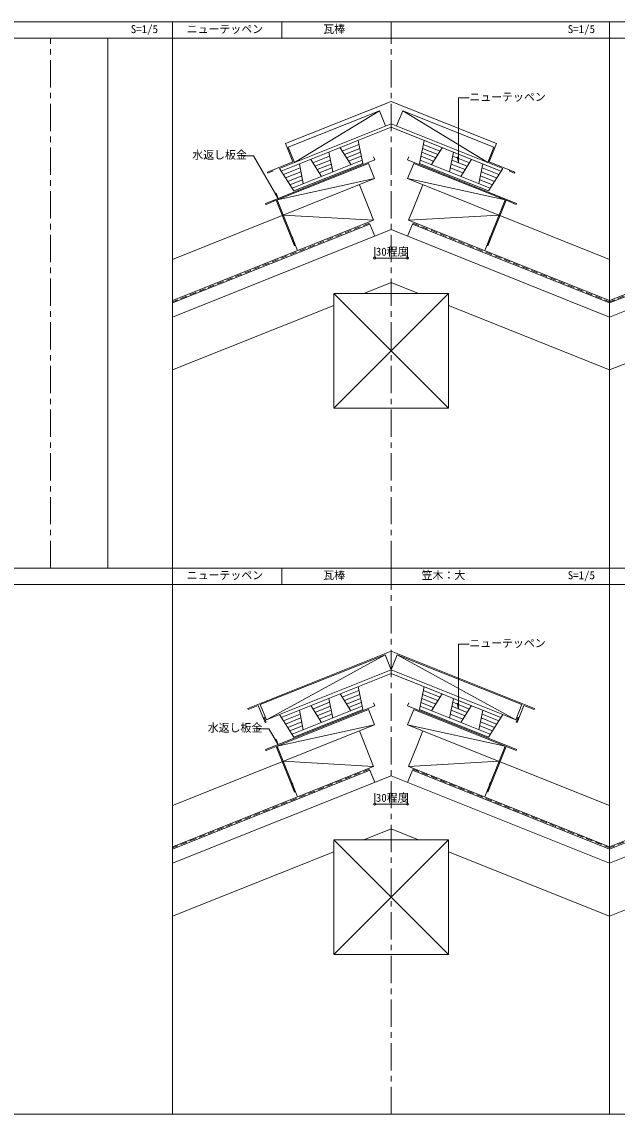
# Model space of a CAD drawing. Units: millimetres, scale not verified. Extents: x -28050 to 27950, y -10000 to 10000.
# Drawn here: x 1190 to 12088, y -10000 to 10000 of the extents above; entities that cross this region are included whole.
import ezdxf
from ezdxf.enums import TextEntityAlignment as Align

# ---------------------------------------------------------------- set-up
doc = ezdxf.new("R2010")
doc.units = ezdxf.units.MM
doc.header["$LTSCALE"] = 100
doc.linetypes.add('CHAIN1', pattern=[8, 5, -1, 1, -1])
doc.linetypes.add('DASHED1', pattern=[1.8, 1.2, -0.6])
for name, color, linetype, lineweight in [('0-0', 4, 'CHAIN1', 18), ('0-1', 4, 'Continuous', 18), ('0-2', 7, 'DASHED1', 18), ('0-3', 2, 'Continuous', 18), ('0-4', 3, 'Continuous', 18), ('0-5', 7, 'Continuous', 18), ('1-5', 7, 'Continuous', 18), ('1-A', 7, 'Continuous', 18)]:
    doc.layers.add(name, color=color, linetype=linetype, lineweight=lineweight)
doc.styles.add('ＭＳ ゴシック', font='')
doc.styles.get('ＭＳ ゴシック').set_extended_font_data('MS Gothic')

msp = doc.modelspace()

# ---------------------------------------------------------------- linework, layer by layer
at = {"layer": '0-0'}
for p, q in [((1714.7, 0), (1714.7, 9700)), ((7949.7, 0), (7949.7, 9700)), ((7949.7, -10000), (7949.7, -300))]:
    msp.add_line(p, q, dxfattribs=at)
at = {"layer": '0-1'}
for p, q in [((2764.7, 0), (2764.7, 9700)), ((6066.8, 7703.7), (7738, 8372.2)), ((7738, 8372.2), (6178.2, 7425.1)), ((7849.5, 8093.6), (7738, 8372.2)), ((8050, 8093.6), (8161.4, 8372.2)), ((9832.7, 7703.7), (8161.4, 8372.2)), ((8161.4, 8372.2), (9721.3, 7425.1)), ((6178.2, 7425.1), (6066.8, 7703.7)), ((9721.3, 7425.1), (9832.7, 7703.7)), ((5864.6, 6739.7), (7535.9, 7408.2)), ((7535.9, 7408.2), (7647.3, 7129.6)), ((8363.6, 7408.2), (8252.2, 7129.6)), ((10034.8, 6739.7), (8363.6, 7408.2)), ((7647.3, 7129.6), (5864.6, 6739.7)), ((8252.2, 7129.6), (10034.8, 6739.7)), ((6236, 5811.2), (5864.6, 6739.7)), ((9663.5, 5811.2), (10034.8, 6739.7)), ((5976.1, 6461.1), (7628.7, 6368.3)), ((9923.4, 6461.1), (8270.7, 6368.3)), ((7560.6, 6297.9), (3949.7, 4853.6)), ((7649.7, 6075.1), (7560.6, 6297.9)), ((8249.7, 6075.1), (8338.9, 6297.9)), ((8338.9, 6297.9), (11949.7, 4853.6)), ((15560.6, 6297.9), (11949.7, 4853.6)), ((7949.7, 6195.1), (3949.7, 4595.1)), ((7949.7, 6195.1), (11949.7, 4595.1)), ((15949.7, 6195.1), (11949.7, 4595.1)), ((7949.7, 5225.8), (7449.7, 5025.8)), ((7949.7, 5225.8), (8449.7, 5025.8)), ((8999.7, 2925.8), (6899.7, 5025.8)), ((6899.7, 4805.8), (3949.7, 3625.8)), ((8999.7, 4805.8), (11949.7, 3625.8)), ((14899.7, 4805.8), (11949.7, 3625.8)), ((6899.7, 2925.8), (8999.7, 2925.8)), ((7838.3, -1587.7), (7949.7, -1866.2)), ((8061.2, -1587.7), (7949.7, -1866.2)), ((5554.3, -2501.3), (5665.7, -2779.9)), ((5864.6, -3260.3), (7535.9, -2591.8)), ((7535.9, -2591.8), (7647.3, -2870.4)), ((8363.6, -2591.8), (8252.2, -2870.4)), ((10034.8, -3260.3), (8363.6, -2591.8)), ((10345.2, -2501.3), (10233.8, -2779.9)), ((5907.1, -2683.3), (5665.7, -2779.9)), ((9992.4, -2683.3), (10233.8, -2779.9)), ((7647.3, -2870.4), (5864.6, -3260.3)), ((8252.2, -2870.4), (10034.8, -3260.3)), ((6236, -4188.8), (5864.6, -3260.3)), ((9663.5, -4188.8), (10034.8, -3260.3)), ((5976.1, -3538.9), (7628.7, -3631.7)), ((8270.7, -3631.7), (9923.4, -3538.9)), ((7560.6, -3702.1), (3949.7, -5146.4)), ((7649.7, -3924.9), (7560.6, -3702.1)), ((8249.7, -3924.9), (8338.9, -3702.1)), ((8338.9, -3702.1), (11949.7, -5146.4)), ((15560.6, -3702.1), (11949.7, -5146.4)), ((7949.7, -3804.9), (3949.7, -5404.9)), ((7949.7, -3804.9), (11949.7, -5404.9)), ((15949.7, -3804.9), (11949.7, -5404.9)), ((7949.7, -4774.2), (7449.7, -4974.2)), ((7949.7, -4774.2), (8449.7, -4974.2)), ((8999.7, -7074.2), (6899.7, -4974.2)), ((6899.7, -5194.2), (3949.7, -6374.2)), ((8999.7, -5194.2), (11949.7, -6374.2)), ((14899.7, -5194.2), (11949.7, -6374.2)), ((6899.7, -7074.2), (8999.7, -7074.2))]:
    msp.add_line(p, q, dxfattribs=at)
for points in [[(6899.7, 2925.8), (6899.7, 5025.8), (8999.7, 5025.8)], [(8999.7, 2925.8), (8999.7, 5025.8), (6899.7, 2925.8)], [(5554.3, -2501.3), (7838.3, -1587.7), (5665.7, -2779.9)], [(10345.2, -2501.3), (8061.2, -1587.7), (10233.8, -2779.9)], [(6899.7, -7074.2), (6899.7, -4974.2), (8999.7, -4974.2)], [(8999.7, -7074.2), (8999.7, -4974.2), (6899.7, -7074.2)]]:
    msp.add_lwpolyline(points, dxfattribs=at)
at = {"layer": '0-2'}
for p, q in [((7553.2, 6316.5), (3949.7, 4875.1)), ((8346.3, 6316.5), (11949.7, 4875.1)), ((15553.2, 6316.5), (11949.7, 4875.1)), ((7553.2, -3683.5), (3949.7, -5124.9)), ((8346.3, -3683.5), (11949.7, -5124.9)), ((15553.2, -3683.5), (11949.7, -5124.9))]:
    msp.add_line(p, q, dxfattribs=at)
at = {"layer": '0-3', "color": 4}
for p, q in [((3949.7, 5650.6), (7647.3, 7129.6)), ((7368.8, 7018.2), (7480.2, 6739.7)), ((11949.7, 5650.6), (8252.2, 7129.6)), ((8530.7, 7018.2), (8419.3, 6739.7)), ((3949.7, -4349.4), (7647.3, -2870.4)), ((7368.8, -2981.8), (7480.2, -3260.3)), ((11949.7, -4349.4), (8252.2, -2870.4)), ((8530.7, -2981.8), (8419.3, -3260.3))]:
    msp.add_line(p, q, dxfattribs=at)
at = {"layer": '0-3'}
for p, q in [((7628.7, 6368.3), (7480.2, 6739.7)), ((8270.7, 6368.3), (8419.3, 6739.7)), ((3949.7, 4896.7), (7628.7, 6368.3)), ((11949.7, 4896.7), (8270.7, 6368.3)), ((11949.7, 4896.7), (15649.7, 6376.7)), ((7628.7, -3631.7), (7480.2, -3260.3)), ((8270.7, -3631.7), (8419.3, -3260.3)), ((3949.7, -5103.3), (7628.7, -3631.7)), ((11949.7, -5103.3), (8270.7, -3631.7)), ((11949.7, -5103.3), (15649.7, -3623.3))]:
    msp.add_line(p, q, dxfattribs=at)
at = {"layer": '0-4'}
for p, q in [((3949.7, 0), (3949.7, 10000)), ((5949.7, 10000), (5949.7, 9700)), ((7949.7, 10000), (7949.7, 9700)), ((11949.7, 0), (11949.7, 10000)), ((-4050.3, 9700), (3949.7, 9700)), ((3949.7, 9700), (11949.7, 9700)), ((11949.7, 9700), (19949.7, 9700)), ((7949.7, 8543), (6018.5, 7770.5)), ((7949.7, 8543), (9881, 7770.5)), ((6152.2, 7436.3), (6018.5, 7770.5)), ((9747.3, 7436.3), (9881, 7770.5)), ((7649.7, 7475.2), (5652.9, 6676.5)), ((7649.7, 7475.2), (7627.5, 7530.9)), ((8249.7, 7475.2), (8272, 7530.9)), ((8249.7, 7475.2), (10246.5, 6676.5)), ((5652.9, 6676.5), (5660.4, 6658)), ((5846.1, 6732.2), (5660.4, 6658)), ((5846.1, 6732.2), (6180.3, 5896.6)), ((10053.4, 6732.2), (9719.2, 5896.6)), ((10053.4, 6732.2), (10239.1, 6658)), ((10246.5, 6676.5), (10239.1, 6658)), ((6180.3, 5896.6), (6145.6, 6063.6)), ((9719.2, 5896.6), (9753.9, 6063.6)), ((-4050.3, 0), (3949.7, 0)), ((3949.7, 0), (11949.7, 0)), ((5949.7, 0), (5949.7, -300)), ((7949.7, 0), (7949.7, -300)), ((11949.7, 0), (19949.7, 0)), ((11949.7, -10000), (11949.7, 0)), ((3949.7, -300), (-4050.3, -300)), ((3949.7, -300), (11949.7, -300)), ((11949.7, -300), (19949.7, -300)), ((7949.7, -1521.6), (5324, -2571.9)), ((7949.7, -1521.6), (10575.5, -2571.9)), ((5324, -2571.9), (5331.4, -2590.5)), ((5517.1, -2516.2), (5331.4, -2590.5)), ((5517.1, -2516.2), (5643.4, -2831.9)), ((7649.7, -2524.8), (5652.9, -3323.5)), ((7649.7, -2524.8), (7627.5, -2469.1)), ((8249.7, -2524.8), (8272, -2469.1)), ((8249.7, -2524.8), (10246.5, -3323.5)), ((10382.3, -2516.2), (10256.1, -2831.9)), ((10382.3, -2516.2), (10568, -2590.5)), ((10575.5, -2571.9), (10568, -2590.5)), ((5624.8, -2731.6), (5662, -2824.4)), ((10274.6, -2731.6), (10237.5, -2824.4)), ((5662, -2824.4), (5643.4, -2831.9)), ((10237.5, -2824.4), (10256.1, -2831.9)), ((5652.9, -3323.5), (5660.4, -3342)), ((5846.1, -3267.8), (5660.4, -3342)), ((5846.1, -3267.8), (6180.3, -4103.4)), ((10053.4, -3267.8), (9719.2, -4103.4)), ((10053.4, -3267.8), (10239.1, -3342)), ((10246.5, -3323.5), (10239.1, -3342)), ((6180.3, -4103.4), (6145.6, -3936.4)), ((9719.2, -4103.4), (9753.9, -3936.4)), ((3949.7, -10000), (11949.7, -10000)), ((11949.7, -10000), (19949.7, -10000))]:
    msp.add_line(p, q, dxfattribs=at)
for points in [[(-4050.3, 10000), (3949.7, 10000), (11949.7, 10000), (19949.7, 10000), (27949.7, 10000)], [(6152.2, 7436.3), (5688, 7250.6), (5695.4, 7232), (5788.2, 7269.2)], [(9747.3, 7436.3), (10211.5, 7250.6), (10204.1, 7232), (10111.2, 7269.2)], [(-4050.3, -10000), (-4050.3, 0), (3949.7, 0), (11949.7, 0), (19949.7, 0)], [(3949.7, 0), (3949.7, -10000), (-4050.3, -10000)]]:
    msp.add_lwpolyline(points, dxfattribs=at)
at = {"layer": '0-5'}
for p, q in [((5907.1, 7316.7), (7949.7, 8133.8)), ((5939.8, 7265.1), (7949.7, 8069.1)), ((9992.4, 7316.7), (7949.7, 8133.8)), ((9959.7, 7265.1), (7949.7, 8069.1)), ((7429.3, 7408.6), (7346.1, 7827.7)), ((8470.1, 7408.6), (8553.4, 7827.7)), ((6808.5, 7612.6), (6879.8, 7253.4)), ((7014.9, 7695.2), (7211, 7385.9)), ((7054.1, 7633.4), (7360.3, 7755.8)), ((7093.3, 7571.5), (7374.6, 7684)), ((7132.6, 7509.6), (7388.9, 7612.2)), ((8766.9, 7509.6), (8510.6, 7612.2)), ((8806.1, 7571.5), (8524.9, 7684)), ((8845.3, 7633.4), (8539.1, 7755.8)), ((8884.5, 7695.2), (8688.5, 7385.9)), ((9091, 7612.6), (9019.6, 7253.4)), ((6135.8, 6955.8), (7417.4, 7468.5)), ((7429.3, 7408.6), (6168.5, 6904.3)), ((6477.4, 7480.2), (6673.4, 7170.9)), ((6516.6, 7418.3), (6822.7, 7540.8)), ((6555.8, 7356.5), (6837, 7469)), ((7171.8, 7447.8), (7403.2, 7540.3)), ((8470.1, 7408.6), (9731, 6904.3)), ((9763.7, 6955.8), (8482, 7468.5)), ((8727.7, 7447.8), (8496.3, 7540.3)), ((9343.7, 7356.5), (9062.5, 7469)), ((9382.9, 7418.3), (9076.7, 7540.8)), ((9422.1, 7480.2), (9226.1, 7170.9)), ((6168.5, 6904.3), (5907.1, 7316.7)), ((5979, 7203.3), (6285.2, 7325.8)), ((6018.2, 7141.4), (6299.4, 7253.9)), ((6270.9, 7397.6), (6342.3, 7038.4)), ((6595, 7294.6), (6851.3, 7397.1)), ((6634.2, 7232.7), (6865.6, 7325.3)), ((9265.3, 7232.7), (9033.9, 7325.3)), ((9304.5, 7294.6), (9048.2, 7397.1)), ((9628.6, 7397.6), (9557.2, 7038.4)), ((9881.3, 7141.4), (9600, 7253.9)), ((9920.5, 7203.3), (9614.3, 7325.8)), ((9731, 6904.3), (9992.4, 7316.7)), ((6057.4, 7079.6), (6313.7, 7182.1)), ((6096.6, 7017.7), (6328, 7110.2)), ((9802.9, 7017.7), (9571.5, 7110.2)), ((9842.1, 7079.6), (9585.8, 7182.1)), ((5907.1, -2683.3), (7949.7, -1866.2)), ((5939.8, -2734.9), (7949.7, -1930.9)), ((9992.4, -2683.3), (7949.7, -1866.2)), ((9959.7, -2734.9), (7949.7, -1930.9)), ((7429.3, -2591.4), (7346.1, -2172.3)), ((8470.1, -2591.4), (8553.4, -2172.3)), ((6808.5, -2387.4), (6879.8, -2746.6)), ((7014.9, -2304.8), (7211, -2614.1)), ((7054.1, -2366.6), (7360.3, -2244.2)), ((7093.3, -2428.5), (7374.6, -2316)), ((7132.6, -2490.4), (7388.9, -2387.8)), ((8766.9, -2490.4), (8510.6, -2387.8)), ((8806.1, -2428.5), (8524.9, -2316)), ((8845.3, -2366.6), (8539.1, -2244.2)), ((8884.5, -2304.8), (8688.5, -2614.1)), ((9091, -2387.4), (9019.6, -2746.6)), ((6135.8, -3044.2), (7417.4, -2531.5)), ((7429.3, -2591.4), (6168.5, -3095.7)), ((6477.4, -2519.8), (6673.4, -2829.1)), ((6516.6, -2581.7), (6822.7, -2459.2)), ((6555.8, -2643.5), (6837, -2531)), ((7171.8, -2552.2), (7403.2, -2459.7)), ((8470.1, -2591.4), (9731, -3095.7)), ((9763.7, -3044.2), (8482, -2531.5)), ((8727.7, -2552.2), (8496.3, -2459.7)), ((9343.7, -2643.5), (9062.5, -2531)), ((9382.9, -2581.7), (9076.7, -2459.2)), ((9422.1, -2519.8), (9226.1, -2829.1)), ((6168.5, -3095.7), (5907.1, -2683.3)), ((5979, -2796.7), (6285.2, -2674.2)), ((6018.2, -2858.6), (6299.4, -2746.1)), ((6270.9, -2602.4), (6342.3, -2961.6)), ((6595, -2705.4), (6851.3, -2602.9)), ((6634.2, -2767.3), (6865.6, -2674.7)), ((9265.3, -2767.3), (9033.9, -2674.7)), ((9304.5, -2705.4), (9048.2, -2602.9)), ((9628.6, -2602.4), (9557.2, -2961.6)), ((9881.3, -2858.6), (9600, -2746.1)), ((9920.5, -2796.7), (9614.3, -2674.2)), ((9731, -3095.7), (9992.4, -2683.3)), ((6057.4, -2920.4), (6313.7, -2817.9)), ((6096.6, -2982.3), (6328, -2889.8)), ((9802.9, -2982.3), (9571.5, -2889.8)), ((9842.1, -2920.4), (9585.8, -2817.9))]:
    msp.add_line(p, q, dxfattribs=at)
at = {"layer": '1-5'}
for p, q in [((5712.2, -2943.8), (5512.2, -2943.8)), ((5879.2, -3233), (5712.2, -2943.8))]:
    msp.add_line(p, q, dxfattribs=at)
for points in [[(9180.3, 7421.8), (9180.3, 8607.1), (9380.3, 8607.1)], [(5879.2, 6767), (5428.9, 7546.8), (5228.9, 7546.8)], [(9180.3, -2578.2), (9180.3, -1392.9), (9380.3, -1392.9)]]:
    msp.add_lwpolyline(points, dxfattribs=at)
for points in [[(9180.3, 7421.8), (9158.1, 7521.8), (9180.3, 7521.8)], [(5879.2, 6767), (5848.4, 6864.7), (5829.2, 6853.6)], [(9180.3, -2578.2), (9158.1, -2478.2), (9180.3, -2478.2)], [(5879.2, -3233), (5848.4, -3135.3), (5829.2, -3146.4)]]:
    msp.add_lwpolyline(points, close=True, dxfattribs=at)
for points in [[(9180.3, 7421.8), (9158.1, 7521.8), (9180.3, 7521.8)], [(5879.2, 6767), (5848.4, 6864.7), (5829.2, 6853.6)], [(9180.3, -2578.2), (9158.1, -2478.2), (9180.3, -2478.2)], [(5879.2, -3233), (5848.4, -3135.3), (5829.2, -3146.4)]]:
    msp.add_solid(points, dxfattribs=at)
at = {"layer": '1-A'}
for p, q in [((7649.7, 5675.1), (7649.7, 5875.1)), ((8249.7, 5675.1), (8249.7, 5875.1)), ((7649.7, 5675.1), (8249.7, 5675.1)), ((7649.7, -4324.9), (7649.7, -4124.9)), ((8249.7, -4324.9), (8249.7, -4124.9)), ((7649.7, -4324.9), (8249.7, -4324.9))]:
    msp.add_line(p, q, dxfattribs=at)
at = {"layer": '1-A', "color": 5}
for centre in [(7649.7, 5675.1), (7649.7, 5675.1), (8249.7, 5675.1), (8249.7, 5675.1), (7649.7, -4324.9), (7649.7, -4324.9), (8249.7, -4324.9), (8249.7, -4324.9)]:
    msp.add_circle(centre, 20, dxfattribs=at)

# ---------------------------------------------------------------- texts
at = {"layer": '0-1', "color": 7, "style": 'ＭＳ ゴシック'}
for s, p in [('S=1/5', (3183.6, 9750)), ('ニューテッペン', (4207.1, 9750)), ('瓦棒', (6707.1, 9750)), ('S=1/5', (11183.6, 9750)), ('ニューテッペン', (4207.1, -250)), ('瓦棒', (6707.1, -250)), ('笠木：大', (8507.1, -250)), ('S=1/5', (11183.6, -250))]:
    msp.add_text(s, height=146.6, dxfattribs=at).set_placement(p, align=Align.BOTTOM_LEFT)
at = {"layer": '1-5', "style": 'ＭＳ ゴシック'}
for s, p in [('ニューテッペン', (9380.3, 8507.1)), ('水返し板金', (4308.9, 7446.8)), ('ニューテッペン', (9380.3, -1492.9)), ('水返し板金', (4592.2, -3043.8))]:
    msp.add_text(s, height=146.6, dxfattribs=at).set_placement(p, align=Align.BOTTOM_LEFT)
at = {"layer": '1-A', "style": 'ＭＳ ゴシック'}
for p in [(7669.7, 5675.1), (7669.7, -4324.9)]:
    msp.add_text('30程度', height=146.6, dxfattribs=at).set_placement(p, align=Align.BOTTOM_LEFT)

doc.saveas('drawing.dxf')
